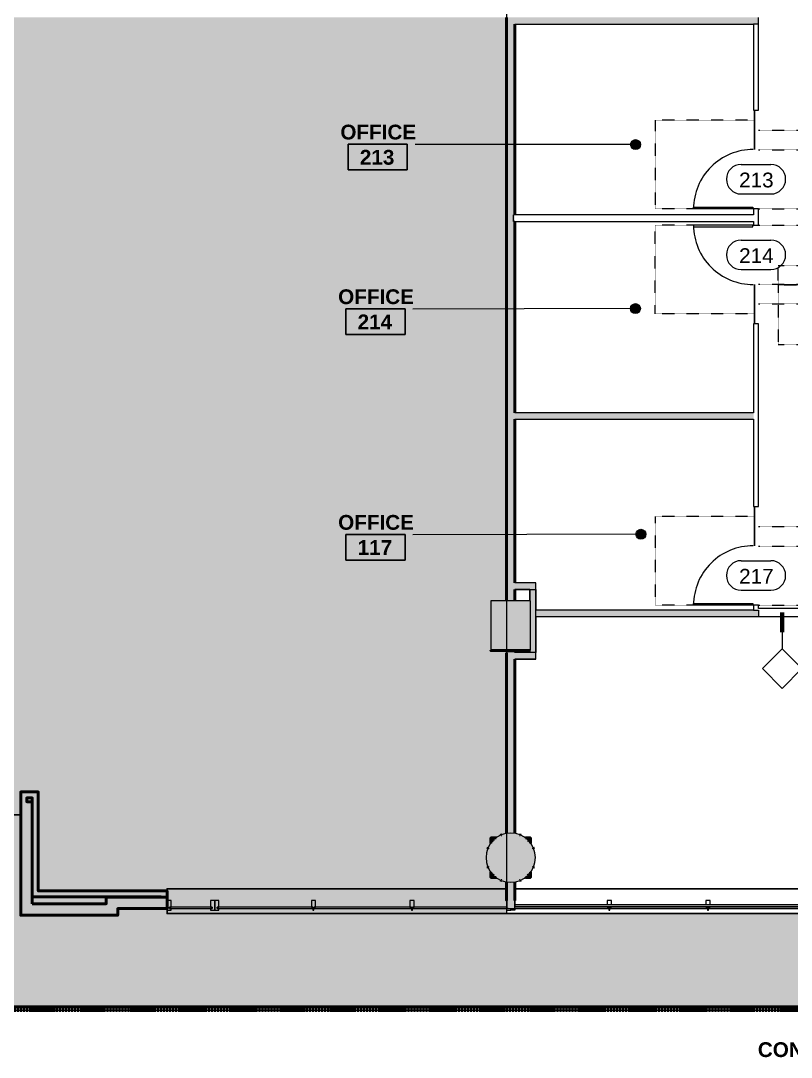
# Model space of a CAD drawing. Header units: inches. Extents: x 842 to 2283, y -57 to 1824.
# Drawn here: x 1350 to 1819, y -38 to 592 of the extents above; entities that cross this region are included whole.
import ezdxf

# ---------------------------------------------------------------- set-up
doc = ezdxf.new("R2010")
doc.units = ezdxf.units.IN
doc.header["$MEASUREMENT"] = 0
for name, pattern in [('Dash 1_32_', [0.0625, 0.03125, -0.03125]), ('IMPORT-Orbis_BB$0$TI_Grid_E957150$0$PROPERTY _2_', [1.546875, 1.3125, -0.046875, 0.046875, -0.046875, 0.046875, -0.046875]), ('MN - Dash 1_32_', [0.0625, 0.03125, -0.03125])]:
    doc.linetypes.add(name, pattern=pattern)
for name, color, linetype, lineweight in [('A-AREA-IDEN', 2, 'Continuous', 9), ('A-DETL-GENF', 92, 'Continuous', 9), ('A-DETL-THIN', 151, 'Continuous', 9), ('A-DOOR', 31, 'Continuous', 13), ('A-DOOR-IDEN', 31, 'Continuous', 9), ('A-GENM', 13, 'Dash 1_32_', 9), ('A-GLAZ', 151, 'Continuous', 13), ('A-GLAZ-CURT', 52, 'Continuous', 9), ('A-WALL', 113, 'Continuous', 9), ('A-WALL-IDEN', 211, 'Continuous', 9), ('A-WALL-PATT', 111, 'Continuous', 13), ('I-WALL', 2, 'Continuous', 13), ('Orbis - Background_dwg', 8, 'Continuous', 9), ('Orbis_AR$0$A-Wall-Exst', 7, 'Continuous', 9), ('Orbis_AR$0$TI_Grid_E957150$0$S-P1-COLS-CONC', 50, 'Continuous', 50), ('Orbis_AR$0$TI_Grid_E957150$0$S-P4-COLS-CONC', 50, 'Continuous', 50), ('Orbis_BB$0$A-Glaz-Assm', 10, 'Continuous', 20), ('Orbis_BB$0$A-Glaz-Assm-Glaz', 10, 'Continuous', 20), ('Orbis_BB$0$A-Wall-Exst', 7, 'Continuous', 9), ('Orbis_BB$0$TI_ARCH-02_E957150$0$A-Wall-Blow', 130, 'Continuous', 30), ('Orbis_BB$0$TI_Grid_E957150$0$C-Prop', 170, 'IMPORT-Orbis_BB$0$TI_Grid_E957150$0$PROPERTY _2_', 70), ('Orbis_BB$0$TI_Grid_E957150$0$S-02-COLS-CONC', 50, 'Continuous', 50), ('Orbis_BB$0$TI_Grid_E957150$0$S-02-COLS-CONC-PATT', 10, 'Continuous', 20), ('Orbis_BB$0$TI_Grid_E957150$0$S-03-COLS-CONC-PATT', 10, 'Continuous', 20), ('Orbis_BB$0$TI_Grid_E957150$0$S-04-COLS-CONC', 50, 'Continuous', 50), ('Orbis_BB$0$TI_Grid_E957150$0$S-04-COLS-CONC-PATT', 10, 'Continuous', 20), ('Orbis_BB$0$TI_Grid_E957150$0$S-05-COLS-CONC', 50, 'Continuous', 50), ('Orbis_BB$0$TI_Grid_E957150$0$S-06-COLS-CONC', 50, 'Continuous', 50), ('Orbis_BB$0$TI_Grid_E957150$0$S-07-COLS-CONC', 50, 'Continuous', 50), ('Orbis_BB$0$TI_Grid_E957150$0$S-08-COLS-CONC', 50, 'Continuous', 50), ('Orbis_BB$0$TI_Grid_E957150$0$S-09-COLS-CONC', 50, 'Continuous', 50), ('Orbis_BB$0$TI_Grid_E957150$0$S-P1-COLS-CONC', 50, 'Continuous', 50), ('Orbis_BB$0$TI_Grid_E957150$0$S-P1-COLS-CONC-PATT', 10, 'Continuous', 20), ('Orbis_BB$0$TI_Grid_E957150$0$S-P2-WALL-CONC', 50, 'Continuous', 50), ('Orbis_BB$0$TI_Grid_E957150$0$S-P4-COLS-CONC', 50, 'Continuous', 50), ('S-COLS', 52, 'Continuous', 13)]:
    doc.layers.add(name, color=color, linetype=linetype, lineweight=lineweight)
doc.styles.add('Swis721 Lt BT', font='swissl.ttf', dxfattribs={"height": 9})
doc.styles.add('Swis721 Lt BT_B', font='', dxfattribs={"height": 9})
doc.styles.get('Swis721 Lt BT_B').set_extended_font_data('Swis721 Lt BT', bold=True)

# ---------------------------------------------------------------- blocks, each defined once
blk = doc.blocks.new('Concrete-Rectangular-Column - 24 x 30-6914152-Level XX  CONSTRUCTION')
at = {"layer": 'S-COLS', "lineweight": 9}
blk.add_hatch(color=7, dxfattribs=at).paths.add_polyline_path([(12, -15), (12, 15), (-12, 15), (-12, -15)], flags=0)
at = {"layer": 'S-COLS', "color": 8, "lineweight": 20}
for p, q in [((12, 15), (-12, 15)), ((-12, 15), (-12, -15)), ((12, -15), (12, 15)), ((-12, -15), (12, -15))]:
    blk.add_line(p, q, dxfattribs=at)
blk = doc.blocks.new('Concrete-Round-Column - 30_-6914671-Level XX  CONSTRUCTION')
at = {"layer": 'S-COLS', "lineweight": 9}
blk.add_hatch(color=7, dxfattribs=at).paths.add_polyline_path([(0, -15), (2.62, -14.77), (5.13, -14.1), (7.5, -12.99), (9.64, -11.49), (11.49, -9.64), (12.99, -7.5), (14.1, -5.13), (14.77, -2.6), (15, 0), (14.77, 2.6), (14.1, 5.13), (12.99, 7.5), (11.49, 9.64), (9.64, 11.49), (7.49, 13), (5.13, 14.1), (2.6, 14.77), (-0.01, 15), (-2.6, 14.77), (-5.13, 14.1), (-7.5, 12.99), (-9.64, 11.49), (-11.49, 9.64), (-12.99, 7.5), (-14.1, 5.13), (-14.77, 2.6), (-15, 0), (-14.77, -2.6), (-14.1, -5.13), (-12.99, -7.5), (-11.49, -9.64), (-9.64, -11.49), (-7.5, -12.99), (-5.13, -14.1), (-2.38, -14.79)], flags=0)
at = {"layer": 'S-COLS', "color": 8, "lineweight": 20}
for start, end in [(360, 180), (180, 360)]:
    blk.add_arc((0, 0), 15, start, end, dxfattribs=at)
blk = doc.blocks.new('Door - Glass Single - Full Rail - Short Handle-7263213-Level XX  CONSTRUCTION')
at = {"layer": 'A-DOOR', "lineweight": 20}
for p, q in [((17, -2), (18, -2)), ((17, -38), (17, -2)), ((18, -2), (18, -38)), ((18, -38), (17, -38))]:
    blk.add_line(p, q, dxfattribs=at)
at = {"layer": 'A-DOOR', "lineweight": 9}
blk.add_arc((18, -2), 36, 179.5, 270, dxfattribs=at)
at = {"layer": 'A-GENM'}
for p, q in [((-17.81, 49.31), (-29.81, 49.31)), ((-29.81, 1.5), (-29.81, 49.31)), ((-17.81, 49.31), (18, 49.31)), ((-17.81, 1.5), (-17.81, 49.31)), ((18, 1.5), (18, 49.31)), ((17.97, 1.5), (18, 1.5)), ((-35.81, -1.5), (-35.81, -61.31)), ((17.97, -1.5), (18, -1.5)), ((18, -1.5), (18, -61.31)), ((-35.81, -61.31), (18, -61.31))]:
    blk.add_line(p, q, dxfattribs=at)
blk = doc.blocks.new('Door - Glass Single - Full Rail - Short Handle-7028100-Level XX  CONSTRUCTION')
at = {"layer": 'A-DOOR', "lineweight": 20}
for p, q in [((17, 38), (17, 2)), ((18, 38), (17, 38)), ((18, 2), (18, 38)), ((17, 2), (18, 2))]:
    blk.add_line(p, q, dxfattribs=at)
at = {"layer": 'A-DOOR', "lineweight": 9}
blk.add_arc((18, 2), 36, 90, 180.5, dxfattribs=at)
at = {"layer": 'A-GENM'}
for p, q in [((-35.81, 61.31), (18, 61.31)), ((-35.81, 1.5), (-35.81, 61.31)), ((18, 1.5), (18, 61.31)), ((17.97, 1.5), (18, 1.5)), ((-29.81, -1.5), (-29.81, -49.31)), ((-17.81, -1.5), (-17.81, -49.31)), ((17.97, -1.5), (18, -1.5)), ((18, -1.5), (18, -49.31)), ((-17.81, -49.31), (-29.81, -49.31)), ((-17.81, -49.31), (18, -49.31))]:
    blk.add_line(p, q, dxfattribs=at)
blk = doc.blocks.new('Frameless opening with glazing - 24_ x 84_-7275717-Level XX  CONSTRUCTION')
at = {"layer": 'A-GLAZ', "lineweight": 30}
blk.add_line((-13.5, -0.875), (10.5, -0.875), dxfattribs=at)
blk = doc.blocks.new('Door - Single - Solid Door-7305035-Level XX  CONSTRUCTION')
at = {"layer": 'A-DOOR', "linetype": 'MN - Dash 1_32_', "lineweight": 9}
for p, q in [((21.99, 49.91), (-14.01, 49.91)), ((-14.01, 49.91), (-14.01, 1.91)), ((21.99, 49.91), (33.99, 49.91)), ((21.99, 1.91), (21.99, 49.91)), ((33.99, 49.91), (33.99, 1.91)), ((-14.01, 1.91), (21.99, 1.91)), ((-14.01, -62.09), (-14.01, -2.84)), ((-14.01, -2.84), (39.99, -2.84)), ((39.99, -2.84), (39.99, -62.09)), ((39.99, -62.09), (-14.01, -62.09))]:
    blk.add_line(p, q, dxfattribs=at)
at = {"layer": 'A-DOOR', "lineweight": 9}
for p, q in [((-15.63, 2.66), (-14.13, 2.66)), ((-15.63, 1.91), (-15.63, 2.66)), ((-14.13, 2.66), (-14.13, 0.16)), ((-14.13, 0.16), (-13.63, 0.16)), ((-13.63, 0.16), (-13.63, -1.34)), ((21.62, 0.16), (22.12, 0.16)), ((21.62, -1.34), (21.62, 0.16)), ((22.12, 2.66), (23.62, 2.66)), ((22.12, 0.16), (22.12, 2.66)), ((23.62, 2.66), (23.62, 1.91)), ((-15.63, -2.84), (-15.63, -2.09)), ((-14.13, -2.84), (-15.63, -2.84)), ((-14.13, -1.34), (-14.13, -2.84)), ((-13.63, -1.34), (-14.13, -1.34)), ((22.12, -1.34), (21.62, -1.34)), ((22.12, -2.84), (22.12, -1.34)), ((23.62, -2.84), (22.12, -2.84)), ((23.62, -2.09), (23.62, -2.84))]:
    blk.add_line(p, q, dxfattribs=at)
at = {"layer": 'A-DOOR'}
for p, q in [((-12.63, -2.84), (-14.01, -2.84)), ((-14.01, -2.84), (-14.01, -38.84)), ((-12.63, -38.84), (-12.63, -2.84)), ((-14.01, -38.84), (-12.63, -38.84))]:
    blk.add_line(p, q, dxfattribs=at)
at = {"layer": 'A-DOOR', "lineweight": 9}
blk.add_arc((-14.01, -2.84), 36, 270, 0.5, dxfattribs=at)
blk = doc.blocks.new('System Panel - Glazed-7329276-Level XX  CONSTRUCTION')
at = {"layer": 'A-GLAZ-CURT'}
blk.add_hatch(color=7, dxfattribs=at).paths.add_polyline_path([(-129.7, -0.75), (-245.76, -0.75), (-245.76, -1.75), (245.76, -1.75), (245.76, -0.75), (-87.41, -0.75)], flags=0)
at = {"layer": 'A-GLAZ-CURT', "color": 8, "lineweight": 20}
for p, q in [((245.76, -0.75), (-245.76, -0.75)), ((-245.76, -0.75), (-245.76, -1.75)), ((-245.76, -1.75), (245.76, -1.75)), ((245.76, -1.75), (245.76, -0.75))]:
    blk.add_line(p, q, dxfattribs=at)
blk = doc.blocks.new('Orbis - Background_dwg_Orbis_BB-7347761-Level XX  CONSTRUCTION')
at = {"layer": 'Orbis_BB$0$A-Wall-Exst'}
h = blk.add_hatch(color=256, dxfattribs=at)
h.paths.add_polyline_path([(12147.66, 864.91), (12110.66, 864.91), (12110.66, 860.91), (12065.66, 860.91), (12065.66, 865.04), (12144.04, 865.04)], flags=0)
h.paths.add_polyline_path([(12110.66, 853.91), (12117.66, 853.91), (12117.66, 857.91), (12147.66, 857.91), (12147.66, 868.66), (12069.29, 868.66), (12069.29, 928.91), (12058.66, 928.91), (12058.66, 853.91), (12065.66, 853.91)], flags=0)
at = {"layer": 'Orbis_BB$0$TI_Grid_E957150$0$S-02-COLS-CONC-PATT', "lineweight": 9}
h = blk.add_hatch(color=7, dxfattribs=at)
h.paths.add_polyline_path([(12351.13, 875.01), (12350.87, 875.13), (12350.92, 875.05)], flags=0)
h.paths.add_polyline_path([(12350.92, 875.05), (12350.82, 875.16), (12350.65, 875.24)], flags=0)
at = {"layer": 'Orbis_BB$0$TI_Grid_E957150$0$S-03-COLS-CONC-PATT', "lineweight": 9}
blk.add_hatch(color=7, dxfattribs=at).paths.add_polyline_path([(12350.92, 902.77), (12350.92, 902.73), (12351.07, 902.8)], flags=0)
at = {"layer": 'Orbis_BB$0$TI_Grid_E957150$0$S-04-COLS-CONC-PATT', "lineweight": 9}
h = blk.add_hatch(color=7, dxfattribs=at)
h.paths.add_polyline_path([(12362.2, 875.01), (12362.4, 875.05), (12362.52, 875.17), (12362.28, 875.05)], flags=0)
h.paths.add_polyline_path([(12370.35, 882.92), (12370.52, 883.17), (12370.52, 883.28), (12370.47, 883.17)], flags=0)
h.paths.add_polyline_path([(12342.97, 882.92), (12342.8, 883.28), (12342.8, 883.17)], flags=0)
h.paths.add_polyline_path([(12370.51, 894.59), (12370.52, 894.65), (12370.48, 894.65)], flags=0)
h.paths.add_polyline_path([(12362.6, 902.64), (12362.4, 902.77), (12362.4, 902.73)], flags=0)
at = {"layer": 'Orbis_BB$0$TI_Grid_E957150$0$S-P1-COLS-CONC-PATT', "lineweight": 9}
blk.add_hatch(color=7, dxfattribs=at).paths.add_polyline_path([(12354.27, 1014.91), (12368.16, 1014.91), (12368.16, 1015.12), (12344.66, 1015.12), (12344.66, 1014.91), (12354, 1014.91)], flags=0)
h = blk.add_hatch(color=7, dxfattribs=at)
h.paths.add_polyline_path([(12344.66, 876.91), (12347.76, 876.91), (12347.02, 877.43), (12345.17, 879.28), (12344.66, 880.01), (12344.66, 877.43)], flags=0)
h.paths.add_polyline_path([(12367.27, 876.91), (12368.66, 876.91), (12368.66, 880.01), (12368.15, 879.28), (12366.3, 877.43), (12365.56, 876.91), (12366.3, 876.91)], flags=0)
h.paths.add_polyline_path([(12368.66, 897.83), (12368.66, 900.91), (12365.59, 900.91), (12366.3, 900.41), (12368.15, 898.56)], flags=0)
h.paths.add_polyline_path([(12344.66, 897.83), (12345.17, 898.56), (12347.02, 900.41), (12347.74, 900.91), (12344.66, 900.91), (12344.66, 898.05)], flags=0)
at = {"layer": 'Orbis_BB$0$A-Glaz-Assm'}
for p, q in [((12359.16, 862.91), (12359.16, 860.16)), ((12359.16, 859.16), (12359.16, 858.91)), ((12417.91, 860.16), (12417.91, 862.91)), ((12477.91, 860.16), (12477.91, 862.91))]:
    blk.add_line(p, q, dxfattribs=at)
at = {"layer": 'Orbis_BB$0$A-Glaz-Assm', "flags": 128}
for points in [[(12147.66, 862.91), (12147.66, 856.91), (12150.16, 856.91), (12150.16, 857.91), (12149.16, 857.91), (12149.16, 858.91), (12150.16, 858.91), (12150.16, 862.91)], [(12176.66, 862.91), (12176.66, 856.91), (12179.16, 856.91), (12179.16, 857.91), (12178.16, 857.91), (12178.16, 858.91), (12179.16, 858.91), (12179.16, 862.91), (12176.66, 862.91), (12174.16, 862.91), (12174.16, 858.91), (12175.16, 858.91), (12175.16, 857.91), (12174.16, 857.91), (12174.16, 856.91), (12176.66, 856.91)], [(12237.91, 862.91), (12235.41, 862.91), (12235.41, 858.91), (12236.41, 858.91), (12236.41, 856.91), (12236.91, 856.91), (12236.91, 858.91), (12237.91, 858.91)], [(12297.91, 862.91), (12295.41, 862.91), (12295.41, 858.91), (12296.41, 858.91), (12296.41, 856.91), (12296.91, 856.91), (12296.91, 858.91), (12297.91, 858.91)]]:
    blk.add_lwpolyline(points, close=True, dxfattribs=at)
for points in [[(12354.27, 862.91), (12354.16, 862.91), (12354.16, 858.91), (12354.27, 858.91)], [(12355.16, 858.07), (12355.16, 857.91), (12354.16, 857.91), (12354.16, 856.91), (12356.66, 856.91), (12356.66, 858.07)], [(12358.16, 858.07), (12358.16, 857.91), (12359.16, 857.91), (12359.16, 856.91), (12356.66, 856.91), (12356.66, 858.07)], [(12417.91, 862.91), (12415.41, 862.91), (12415.41, 860.16)], [(12415.41, 859.16), (12415.41, 858.91), (12416.41, 858.91), (12416.41, 856.91), (12416.91, 856.91), (12416.91, 858.91), (12417.91, 858.91), (12417.91, 859.16)], [(12477.91, 862.91), (12475.41, 862.91), (12475.41, 860.16)], [(12475.41, 859.16), (12475.41, 858.91), (12476.41, 858.91), (12476.41, 856.91), (12476.91, 856.91), (12476.91, 858.91), (12477.91, 858.91), (12477.91, 859.16)]]:
    blk.add_lwpolyline(points, dxfattribs=at)
at = {"layer": 'Orbis_BB$0$A-Glaz-Assm-Glaz'}
blk.add_line((12416.41, 858.91), (12359.15, 858.91), dxfattribs=at)
at = {"layer": 'Orbis_BB$0$A-Glaz-Assm-Glaz', "flags": 128}
for points in [[(12175.16, 858.91), (12149.16, 858.91), (12149.16, 857.91), (12175.16, 857.91)], [(12236.41, 858.91), (12178.16, 858.91), (12178.16, 857.91), (12236.41, 857.91)], [(12296.41, 858.91), (12236.91, 858.91), (12236.91, 857.91), (12296.41, 857.91)], [(12476.41, 858.91), (12416.91, 858.91), (12416.91, 857.91), (12476.41, 857.91)], [(12535.16, 858.91), (12476.91, 858.91), (12476.91, 857.91), (12535.16, 857.91)]]:
    blk.add_lwpolyline(points, close=True, dxfattribs=at)
for points in [[(12354.27, 858.91), (12296.91, 858.91), (12296.91, 857.91), (12355.16, 857.91), (12355.16, 858.07)], [(12358.16, 858.07), (12358.16, 857.91), (12416.41, 857.91), (12416.41, 858.91)]]:
    blk.add_lwpolyline(points, dxfattribs=at)
at = {"layer": 'Orbis_BB$0$A-Wall-Exst', "color": 50, "lineweight": 50}
for p, q in [((12354.16, 903.91), (12354.27, 903.91)), ((12359.16, 862.91), (12359.16, 873.91))]:
    blk.add_line(p, q, dxfattribs=at)
at = {"layer": 'Orbis_BB$0$A-Wall-Exst', "color": 50, "lineweight": 50, "flags": 128}
blk.add_lwpolyline([(12065.66, 860.91), (12065.66, 922.91), (12062.29, 922.91), (12062.29, 925.29), (12065.66, 925.29), (12065.66, 865.04), (12144.04, 865.04), (12144.04, 864.91), (12147.66, 864.91), (12147.66, 868.66), (12069.29, 868.66), (12069.29, 928.91), (12058.66, 928.91), (12058.66, 922.91), (12058.66, 853.91), (12117.66, 853.91), (12117.66, 857.91), (12147.66, 857.91), (12147.66, 864.91), (12110.66, 864.91), (12110.66, 860.91)], close=True, dxfattribs=at)
blk.add_lwpolyline([(12354.27, 873.91), (12354.16, 873.91), (12354.16, 862.91), (12354.27, 862.91)], dxfattribs=at)
at = {"layer": 'Orbis_BB$0$TI_ARCH-02_E957150$0$A-Wall-Blow'}
blk.add_line((12359.15, 870.04), (12594.24, 870.04), dxfattribs=at)
at = {"layer": 'Orbis_BB$0$TI_ARCH-02_E957150$0$A-Wall-Blow', "flags": 128}
for points in [[(11550.5, 914.91), (12058.66, 914.91), (12058.66, 853.91), (12117.66, 853.91), (12117.66, 857.91), (12147.66, 857.91), (12147.66, 854.91), (12856.66, 854.91), (12856.66, 1027.91), (12853.66, 1027.91), (12853.66, 1028.04)], [(12147.66, 868.66), (12147.66, 870.04), (12354.27, 870.04)]]:
    blk.add_lwpolyline(points, dxfattribs=at)
at = {"layer": 'Orbis_BB$0$TI_Grid_E957150$0$C-Prop', "flags": 128}
blk.add_lwpolyline([(12850.26, 2047.16), (12794.32, 2047.16), (12793.88, 2046.62), (12888.38, 1360.4), (12888.38, 796.17), (11550.5, 796.17)], dxfattribs=at)
at = {"layer": 'Orbis_BB$0$TI_Grid_E957150$0$S-02-COLS-CONC'}
for p, q in [((12345.88, 878.57), (12346.06, 878.31)), ((12346.06, 878.31), (12346.32, 878.13))]:
    blk.add_line(p, q, dxfattribs=at)
at = {"layer": 'Orbis_BB$0$TI_Grid_E957150$0$S-02-COLS-CONC', "flags": 128}
for points in [[(12351.07, 902.8), (12350.92, 902.77), (12350.73, 902.64)], [(12362.6, 902.64), (12362.4, 902.77), (12362.26, 902.8)], [(12346.27, 899.66), (12346.06, 899.52), (12345.91, 899.3)], [(12367.41, 899.3), (12367.27, 899.52), (12367.05, 899.66)], [(12342.95, 894.87), (12342.8, 894.65), (12342.77, 894.49)], [(12370.55, 894.49), (12370.52, 894.65), (12370.38, 894.87)], [(12342.77, 883.36), (12342.8, 883.17), (12342.97, 882.92)], [(12370.35, 882.92), (12370.52, 883.17), (12370.56, 883.36)], [(12367, 878.13), (12367.27, 878.31), (12367.45, 878.57)], [(12350.65, 875.24), (12350.92, 875.05), (12351.13, 875.01)], [(12362.2, 875.01), (12362.4, 875.05), (12362.68, 875.24)]]:
    blk.add_lwpolyline(points, dxfattribs=at)
at = {"layer": 'Orbis_BB$0$TI_Grid_E957150$0$S-04-COLS-CONC'}
for p, q in [((12370.38, 894.87), (12370.52, 894.65)), ((12370.52, 894.65), (12370.55, 894.49))]:
    blk.add_line(p, q, dxfattribs=at)
at = {"layer": 'Orbis_BB$0$TI_Grid_E957150$0$S-04-COLS-CONC', "flags": 128}
for points in [[(12350.73, 902.64), (12350.92, 902.77), (12351.07, 902.8)], [(12362.26, 902.8), (12362.4, 902.77), (12362.6, 902.64)], [(12345.91, 899.3), (12346.06, 899.52), (12346.27, 899.66)], [(12367.05, 899.66), (12367.27, 899.52), (12367.41, 899.3)], [(12342.77, 894.49), (12342.8, 894.65), (12342.95, 894.87)], [(12342.97, 882.92), (12342.8, 883.17), (12342.77, 883.36)], [(12370.56, 883.36), (12370.52, 883.17), (12370.35, 882.92)], [(12346.32, 878.13), (12346.06, 878.31), (12345.88, 878.57)], [(12367.45, 878.57), (12367.27, 878.31), (12367, 878.13)], [(12351.13, 875.01), (12350.92, 875.05), (12350.65, 875.24)], [(12362.68, 875.24), (12362.4, 875.05), (12362.2, 875.01)]]:
    blk.add_lwpolyline(points, dxfattribs=at)
at = {"layer": 'Orbis_BB$0$TI_Grid_E957150$0$S-05-COLS-CONC'}
for p, q in [((12370.38, 894.87), (12370.52, 894.65)), ((12370.52, 894.65), (12370.55, 894.49))]:
    blk.add_line(p, q, dxfattribs=at)
at = {"layer": 'Orbis_BB$0$TI_Grid_E957150$0$S-05-COLS-CONC', "flags": 128}
for points in [[(12350.73, 902.64), (12350.92, 902.77), (12351.07, 902.8)], [(12362.26, 902.8), (12362.4, 902.77), (12362.6, 902.64)], [(12345.91, 899.3), (12346.06, 899.52), (12346.27, 899.66)], [(12367.05, 899.66), (12367.27, 899.52), (12367.41, 899.3)], [(12342.77, 894.49), (12342.8, 894.65), (12342.95, 894.87)], [(12342.97, 882.92), (12342.8, 883.17), (12342.77, 883.36)], [(12370.56, 883.36), (12370.52, 883.17), (12370.35, 882.92)], [(12346.32, 878.13), (12346.06, 878.31), (12345.88, 878.57)], [(12367.45, 878.57), (12367.27, 878.31), (12367, 878.13)], [(12351.13, 875.01), (12350.92, 875.05), (12350.65, 875.24)], [(12362.68, 875.24), (12362.4, 875.05), (12362.2, 875.01)]]:
    blk.add_lwpolyline(points, dxfattribs=at)
at = {"layer": 'Orbis_BB$0$TI_Grid_E957150$0$S-06-COLS-CONC'}
for p, q in [((12370.38, 894.87), (12370.52, 894.65)), ((12370.52, 894.65), (12370.55, 894.49))]:
    blk.add_line(p, q, dxfattribs=at)
at = {"layer": 'Orbis_BB$0$TI_Grid_E957150$0$S-06-COLS-CONC', "flags": 128}
for points in [[(12350.73, 902.64), (12350.92, 902.77), (12351.07, 902.8)], [(12362.26, 902.8), (12362.4, 902.77), (12362.6, 902.64)], [(12345.91, 899.3), (12346.06, 899.52), (12346.27, 899.66)], [(12367.05, 899.66), (12367.27, 899.52), (12367.41, 899.3)], [(12342.77, 894.49), (12342.8, 894.65), (12342.95, 894.87)], [(12342.97, 882.92), (12342.8, 883.17), (12342.77, 883.36)], [(12370.56, 883.36), (12370.52, 883.17), (12370.35, 882.92)], [(12346.32, 878.13), (12346.06, 878.31), (12345.88, 878.57)], [(12367.45, 878.57), (12367.27, 878.31), (12367, 878.13)], [(12351.13, 875.01), (12350.92, 875.05), (12350.65, 875.24)], [(12362.68, 875.24), (12362.4, 875.05), (12362.2, 875.01)]]:
    blk.add_lwpolyline(points, dxfattribs=at)
at = {"layer": 'Orbis_BB$0$TI_Grid_E957150$0$S-07-COLS-CONC'}
for p, q in [((12370.38, 894.87), (12370.52, 894.65)), ((12370.52, 894.65), (12370.55, 894.49))]:
    blk.add_line(p, q, dxfattribs=at)
at = {"layer": 'Orbis_BB$0$TI_Grid_E957150$0$S-07-COLS-CONC', "flags": 128}
for points in [[(12350.73, 902.64), (12350.92, 902.77), (12351.07, 902.8)], [(12362.26, 902.8), (12362.4, 902.77), (12362.6, 902.64)], [(12345.91, 899.3), (12346.06, 899.52), (12346.27, 899.66)], [(12367.05, 899.66), (12367.27, 899.52), (12367.41, 899.3)], [(12342.77, 894.49), (12342.8, 894.65), (12342.95, 894.87)], [(12342.97, 882.92), (12342.8, 883.17), (12342.77, 883.36)], [(12370.56, 883.36), (12370.52, 883.17), (12370.35, 882.92)], [(12346.32, 878.13), (12346.06, 878.31), (12345.88, 878.57)], [(12367.45, 878.57), (12367.27, 878.31), (12367, 878.13)], [(12351.13, 875.01), (12350.92, 875.05), (12350.65, 875.24)], [(12362.68, 875.24), (12362.4, 875.05), (12362.2, 875.01)]]:
    blk.add_lwpolyline(points, dxfattribs=at)
at = {"layer": 'Orbis_BB$0$TI_Grid_E957150$0$S-08-COLS-CONC'}
for p, q in [((12370.38, 894.87), (12370.52, 894.65)), ((12370.52, 894.65), (12370.55, 894.49))]:
    blk.add_line(p, q, dxfattribs=at)
at = {"layer": 'Orbis_BB$0$TI_Grid_E957150$0$S-08-COLS-CONC', "flags": 128}
for points in [[(12350.73, 902.64), (12350.92, 902.77), (12351.07, 902.8)], [(12362.26, 902.8), (12362.4, 902.77), (12362.6, 902.64)], [(12345.91, 899.3), (12346.06, 899.52), (12346.27, 899.66)], [(12367.05, 899.66), (12367.27, 899.52), (12367.41, 899.3)], [(12342.77, 894.49), (12342.8, 894.65), (12342.95, 894.87)], [(12342.97, 882.92), (12342.8, 883.17), (12342.77, 883.36)], [(12370.56, 883.36), (12370.52, 883.17), (12370.35, 882.92)], [(12346.32, 878.13), (12346.06, 878.31), (12345.88, 878.57)], [(12367.45, 878.57), (12367.27, 878.31), (12367, 878.13)], [(12351.13, 875.01), (12350.92, 875.05), (12350.65, 875.24)], [(12362.68, 875.24), (12362.4, 875.05), (12362.2, 875.01)]]:
    blk.add_lwpolyline(points, dxfattribs=at)
at = {"layer": 'Orbis_BB$0$TI_Grid_E957150$0$S-09-COLS-CONC'}
for p, q in [((12370.38, 894.87), (12370.52, 894.65)), ((12370.52, 894.65), (12370.55, 894.49))]:
    blk.add_line(p, q, dxfattribs=at)
at = {"layer": 'Orbis_BB$0$TI_Grid_E957150$0$S-09-COLS-CONC', "flags": 128}
for points in [[(12350.73, 902.64), (12350.92, 902.77), (12351.07, 902.8)], [(12362.26, 902.8), (12362.4, 902.77), (12362.6, 902.64)], [(12345.91, 899.3), (12346.06, 899.52), (12346.27, 899.66)], [(12367.05, 899.66), (12367.27, 899.52), (12367.41, 899.3)], [(12342.77, 894.49), (12342.8, 894.65), (12342.95, 894.87)], [(12342.97, 882.92), (12342.8, 883.17), (12342.77, 883.36)], [(12370.56, 883.36), (12370.52, 883.17), (12370.35, 882.92)], [(12346.32, 878.13), (12346.06, 878.31), (12345.88, 878.57)], [(12367.45, 878.57), (12367.27, 878.31), (12367, 878.13)], [(12351.13, 875.01), (12350.92, 875.05), (12350.65, 875.24)], [(12362.68, 875.24), (12362.4, 875.05), (12362.2, 875.01)]]:
    blk.add_lwpolyline(points, dxfattribs=at)
at = {"layer": 'Orbis_BB$0$TI_Grid_E957150$0$S-P1-COLS-CONC'}
for p, q in [((12368.66, 900.91), (12365.59, 900.91)), ((12368.66, 897.83), (12368.66, 900.91))]:
    blk.add_line(p, q, dxfattribs=at)
at = {"layer": 'Orbis_BB$0$TI_Grid_E957150$0$S-P1-COLS-CONC', "flags": 128}
for points in [[(12368.16, 1014.91), (12344.66, 1014.91), (12344.66, 1015.12)], [(12347.74, 900.91), (12344.66, 900.91), (12344.66, 897.83)], [(12344.66, 880.01), (12344.66, 876.91), (12347.76, 876.91)], [(12365.56, 876.91), (12368.66, 876.91), (12368.66, 880.01)]]:
    blk.add_lwpolyline(points, dxfattribs=at)
at = {"layer": 'Orbis_BB$0$TI_Grid_E957150$0$S-P2-WALL-CONC', "flags": 128}
blk.add_lwpolyline([(12886.66, 1087.97), (12886.66, 798.17), (11550.5, 798.17)], dxfattribs=at)
at = {"layer": 'Orbis_BB$0$TI_Grid_E957150$0$S-P4-COLS-CONC'}
for p, q in [((12368.66, 876.91), (12365.56, 876.91)), ((12368.66, 880.01), (12368.66, 876.91))]:
    blk.add_line(p, q, dxfattribs=at)
at = {"layer": 'Orbis_BB$0$TI_Grid_E957150$0$S-P4-COLS-CONC', "flags": 128}
for points in [[(12344.66, 1015.12), (12344.66, 1014.91), (12368.16, 1014.91)], [(12344.66, 897.83), (12344.66, 900.91), (12347.74, 900.91)], [(12365.59, 900.91), (12368.66, 900.91), (12368.66, 897.83)], [(12347.76, 876.91), (12344.66, 876.91), (12344.66, 880.01)]]:
    blk.add_lwpolyline(points, dxfattribs=at)
blk = doc.blocks.new('Orbis - Background_dwg-7329766-Level XX  CONSTRUCTION')
at = {"layer": 'Orbis_AR$0$A-Wall-Exst'}
h = blk.add_hatch(color=256, dxfattribs=at)
h.paths.add_polyline_path([(1645.87, 56.98), (1645.98, 56.98), (1645.98, 67.98), (1645.87, 67.98), (1645.87, 62.31)], flags=0)
h.paths.add_polyline_path([(1650.86, 97.98), (1650.87, 97.98), (1650.86, 97.98)], flags=0)
h.paths.add_polyline_path([(1645.92, 97.98), (1645.98, 97.98), (1645.98, 207.29), (1645.87, 207.29), (1645.87, 97.98)], flags=0)
h.paths.add_polyline_path([(1650.87, 239.19), (1650.87, 246.16), (1650.8, 246.16), (1650.8, 239.19)], flags=0)
h.paths.add_polyline_path([(1645.92, 239.19), (1645.92, 593.98), (1645.87, 593.97), (1645.87, 239.19)], flags=0)
h.paths.add_polyline_path([(1650.86, 250.16), (1650.87, 250.16), (1650.87, 349.6), (1650.8, 349.6), (1650.8, 250.16)], flags=0)
h.paths.add_polyline_path([(1650.87, 353.6), (1650.87, 469.89), (1650.8, 469.89), (1650.8, 353.6)], flags=0)
h.paths.add_polyline_path([(1650.87, 473.89), (1650.87, 589.98), (1650.8, 589.98), (1650.8, 473.89)], flags=0)
at = {"layer": 'Orbis_AR$0$A-Wall-Exst', "color": 50, "lineweight": 50}
for p, q in [((1650.87, 473.89), (1650.87, 589.98)), ((1650.87, 353.6), (1650.87, 469.89)), ((1650.87, 250.16), (1650.87, 349.6)), ((1650.87, 239.19), (1650.87, 246.16)), ((1650.87, 97.98), (1650.87, 203.79)), ((1650.87, 56.98), (1650.87, 67.98))]:
    blk.add_line(p, q, dxfattribs=at)
at = {"layer": 'Orbis_AR$0$A-Wall-Exst', "color": 50, "lineweight": 50, "flags": 128}
for points in [[(1645.87, 593.98), (1645.87, 593.48), (1645.87, 350.1), (1645.87, 248.16), (1645.87, 239.19)], [(1645.98, 207.29), (1645.87, 207.29), (1645.87, 97.98), (1645.98, 97.98)], [(1645.98, 67.98), (1645.87, 67.98), (1645.87, 56.98), (1645.98, 56.98)]]:
    blk.add_lwpolyline(points, dxfattribs=at)
at = {"layer": 'Orbis_AR$0$TI_Grid_E957150$0$S-P1-COLS-CONC', "flags": 128}
blk.add_lwpolyline([(1659.87, 208.97), (1636.37, 208.97), (1636.37, 209.19)], dxfattribs=at)
at = {"layer": 'Orbis_AR$0$TI_Grid_E957150$0$S-P4-COLS-CONC', "flags": 128}
blk.add_lwpolyline([(1636.37, 209.19), (1636.37, 208.97), (1659.87, 208.97)], dxfattribs=at)
blk.add_blockref('Orbis - Background_dwg_Orbis_BB-7347761-Level XX  CONSTRUCTION', (-10708.29, -805.94))
blk = doc.blocks.new('Room Tag - Room Name and Number-3379422-Level XX  CONSTRUCTION')
at = {"layer": 'A-AREA-IDEN'}
for p, q in [((-0.1881, -0.1636), (-0.1881, -0.0018)), ((-0.1881, -0.0018), (0.1869, -0.0018)), ((0.1869, -0.0018), (-0.1881, -0.0018)), ((-0.1881, -0.0018), (-0.1881, -0.1636)), ((0.1869, -0.0018), (0.1869, -0.1636)), ((0.1869, -0.1636), (0.1869, -0.0018)), ((0.1869, -0.1636), (-0.1881, -0.1636)), ((-0.1881, -0.1636), (0.1869, -0.1636))]:
    blk.add_line(p, q, dxfattribs=at)
blk = doc.blocks.new('Door Tag - Door Tag-41184-Level XX  CONSTRUCTION')
at = {"layer": 'A-DOOR-IDEN'}
for p, q in [((-0.09375, 0.09375), (0.09375, 0.09375)), ((-0.09375, -0.09375), (0.09375, -0.09375))]:
    blk.add_line(p, q, dxfattribs=at)
for centre, start, end in [((-0.09375, 0), 90, 270), ((0.09375, 0), 270, 90)]:
    blk.add_arc(centre, 0.09375, start, end, dxfattribs=at)
blk = doc.blocks.new('Wall Tag - 1_4_-62626-Level XX  CONSTRUCTION')
at = {"layer": 'A-WALL-IDEN'}
for p, q in [((-0.125, 0), (0, 0.125)), ((0, 0.125), (0.125, 0)), ((-0.125, 0), (0, -0.125)), ((0, -0.125), (0.125, 0))]:
    blk.add_line(p, q, dxfattribs=at)

msp = doc.modelspace()

# ---------------------------------------------------------------- hatches: boundary and pattern name
at = {"layer": 'A-AREA-IDEN'}
h = msp.add_hatch(color=256, dxfattribs=at)
edge = h.paths.add_edge_path(flags=0)
edge.add_arc((1724.31, 516.67), 3, 0, 360)
h = msp.add_hatch(color=256, dxfattribs=at)
edge = h.paths.add_edge_path(flags=0)
edge.add_arc((1724.22, 416.91), 3, 0, 360)
h = msp.add_hatch(color=256, dxfattribs=at)
edge = h.paths.add_edge_path(flags=0)
edge.add_arc((1727.56, 279.69), 3, 0, 360)
at = {"layer": 'A-DETL-GENF'}
h = msp.add_hatch(color=9, dxfattribs=at)
h.paths.add_polyline_path([(1688, -9.77), (2180.09, -9.77), (2180.09, 282.04), (2178.37, 282.04), (2178.37, 269.98), (2160.37, 269.98), (2160.37, 281.98), (2145.5, 281.98), (2145.5, 222.1), (2148.37, 222.1), (2148.37, 48.98), (1645.98, 48.98), (1645.98, 56.98), (1645.87, 56.98), (1645.87, 67.98), (1645.98, 67.98), (1645.98, 68.19), (1645.71, 68.23), (1643.24, 68.89), (1642.84, 69.08), (1642.63, 69.12), (1642.36, 69.3), (1640.87, 69.99), (1639.47, 70.98), (1636.37, 70.98), (1636.37, 74.07), (1635.38, 75.48), (1634.68, 76.98), (1634.51, 77.24), (1634.47, 77.43), (1634.27, 77.85), (1633.6, 80.38), (1633.38, 83.07), (1633.6, 85.59), (1634.27, 88.11), (1635.38, 90.48), (1636.37, 91.9), (1636.37, 94.98), (1639.44, 94.98), (1640.87, 95.97), (1643.24, 97.08), (1645.98, 97.86), (1645.98, 97.98), (1645.87, 97.98), (1645.87, 207.29), (1645.98, 207.29), (1645.98, 208.97), (1636.37, 208.97), (1636.37, 239.19), (1645.87, 239.19), (1645.87, 593.98), (1179.62, 593.98), (1179.62, 528.98), (842.21, 528.98), (842.21, -9.77), (1603.42, -9.77)], flags=0)
h.paths.add_polyline_path([(1439.37, 58.98), (1435.75, 59.1), (1357.37, 59.1), (1357.37, 54.98), (1402.37, 54.98), (1402.37, 58.98), (1435.75, 58.98)], flags=0)
h.paths.add_polyline_path([(1350.37, 47.98), (1350.37, 122.98), (1361, 122.98), (1361, 62.73), (1439.37, 62.73), (1439.37, 51.98), (1409.37, 51.98), (1409.37, 47.98), (1357.37, 47.98)], flags=0)
h.paths.add_polyline_path([(928.37, 67.98), (928.24, 68), (925.84, 68.21), (923.32, 68.89), (922.97, 69.05), (922.63, 69.12), (922.17, 69.42), (920.95, 69.99), (919.55, 70.98), (916.37, 70.98), (916.37, 74.18), (915.46, 75.48), (914.94, 76.59), (914.49, 77.34), (914.35, 77.85), (913.68, 80.38), (913.45, 82.58), (913.39, 83.07), (913.51, 83.68), (913.68, 85.59), (914.51, 88.72), (914.92, 89.32), (915.46, 90.48), (916.37, 91.79), (916.37, 94.98), (919.52, 94.98), (920.95, 95.97), (922.25, 96.58), (922.63, 96.83), (922.91, 96.89), (923.32, 97.08), (925.84, 97.76), (928.54, 97.98), (931.05, 97.76), (933.58, 97.08), (935.95, 95.97), (937.37, 94.98), (940.37, 94.98), (940.37, 92.01), (941.44, 90.48), (942.54, 88.11), (943.22, 85.59), (943.45, 82.98), (943.22, 80.38), (942.54, 77.85), (941.44, 75.48), (940.37, 73.96), (940.37, 70.98), (937.35, 70.98), (935.95, 69.99), (933.58, 68.89), (931.05, 68.21), (928.41, 67.98)], flags=0)
h.paths.add_polyline_path([(1288.37, 67.98), (1288.3, 67.99), (1285.77, 68.21), (1283.24, 68.89), (1282.84, 69.08), (1282.63, 69.12), (1282.36, 69.3), (1280.87, 69.99), (1279.47, 70.98), (1276.37, 70.98), (1276.37, 74.07), (1275.38, 75.48), (1274.68, 76.98), (1274.51, 77.24), (1274.47, 77.43), (1274.27, 77.85), (1273.6, 80.38), (1273.38, 83.07), (1273.6, 85.59), (1274.27, 88.11), (1275.38, 90.48), (1276.37, 91.9), (1276.37, 94.98), (1279.44, 94.98), (1280.87, 95.97), (1283.24, 97.08), (1285.77, 97.76), (1288.46, 97.98), (1290.97, 97.76), (1293.5, 97.08), (1295.87, 95.97), (1297.3, 94.98), (1300.37, 94.98), (1300.37, 91.9), (1301.36, 90.48), (1302.47, 88.11), (1303.14, 85.59), (1303.37, 82.97), (1303.14, 80.38), (1302.47, 77.85), (1302.27, 77.43), (1302.23, 77.24), (1302.06, 76.98), (1301.36, 75.48), (1300.37, 74.07), (1300.37, 70.98), (1297.27, 70.98), (1295.87, 69.99), (1294.38, 69.3), (1294.11, 69.12), (1293.9, 69.08), (1293.5, 68.89), (1290.97, 68.21), (1288.41, 67.98)], flags=0)
h.paths.add_polyline_path([(940.37, 208.97), (916.37, 208.97), (916.37, 209.19), (916.15, 209.19), (916.15, 239.19), (940.15, 239.19), (940.15, 238.97), (940.37, 238.97), (940.37, 214.97)], flags=0)
h.paths.add_polyline_path([(1288.06, 208.97), (1276.37, 208.97), (1276.37, 239.19), (1300.37, 239.19), (1300.37, 208.97)], flags=0)
h.paths.add_polyline_path([(842.21, 593.97), (935.62, 593.98), (935.62, 598.98), (937.62, 598.98), (937.62, 740.22), (867.12, 740.22), (867.12, 647.48), (844.25, 647.48), (844.25, 623.98), (893.25, 623.98), (893.25, 598.98), (895.62, 598.98), (895.62, 593.98), (888.25, 593.98), (888.25, 612.48), (844.25, 612.48), (844.25, 593.98), (842.21, 593.98)], flags=0)
h.paths.add_polyline_path([(1247.87, 596.98), (1247.87, 605.72), (1209.87, 605.72), (1209.87, 596.98)], flags=0)
h.paths.add_polyline_path([(972.87, 596.98), (1010.87, 596.98), (1010.87, 605.72), (972.87, 605.72)], flags=0)
h.paths.add_polyline_path([(1283.12, 598.98), (1389.12, 598.98), (1389.12, 706.97), (1380.37, 706.97), (1380.37, 736.97), (1390.37, 736.97), (1390.37, 820.98), (1388.37, 820.98), (1388.37, 825.98), (1390.37, 825.98), (1390.37, 913.99), (1377.37, 913.99), (1377.37, 951.98), (1290.37, 951.98), (1290.37, 913.99), (1277.37, 913.99), (1277.37, 891.98), (1272.12, 891.98), (1272.12, 934.97), (1179.87, 934.97), (1179.87, 891.98), (1167.87, 891.98), (1167.87, 845.98), (1179.87, 845.98), (1179.87, 787.98), (1167.87, 787.98), (1167.87, 741.98), (1179.87, 741.98), (1179.87, 683.98), (1167.87, 683.98), (1167.87, 637.98), (1179.87, 637.98), (1179.87, 610.97), (1277.87, 610.97), (1277.87, 820.73), (1272.12, 820.73), (1272.12, 845.98), (1277.37, 845.98), (1277.37, 825.98), (1348.37, 825.98), (1348.37, 820.98), (1283.12, 820.98), (1283.12, 605.05)], flags=0)
h.paths.add_polyline_path([(1497.62, 598.98), (1636.37, 598.98), (1636.37, 626.3), (1660.37, 626.3), (1660.37, 598.98), (1669.37, 598.98), (1669.37, 946.98), (1553.37, 946.98), (1553.37, 951.98), (1513.37, 951.98), (1513.37, 946.98), (1506.37, 946.97), (1506.37, 916.97), (1496.37, 916.97), (1496.37, 736.97), (1506.37, 736.97), (1506.37, 706.97), (1497.62, 706.97), (1497.62, 599.23)], flags=0)
h.paths.add_polyline_path([(1488.37, 599.23), (1492.37, 599.23), (1492.37, 701.72), (1394.37, 701.72), (1394.37, 599.23), (1488.3, 599.23)], flags=0)
h.paths.add_polyline_path([(1010.87, 610.97), (1040.87, 610.97), (1040.87, 637.98), (1052.87, 637.98), (1052.87, 683.98), (1040.87, 683.98), (1040.87, 741.98), (1052.87, 741.98), (1052.87, 787.98), (1040.87, 787.98), (1040.87, 845.98), (1052.87, 845.98), (1052.87, 891.98), (1040.87, 891.98), (1040.87, 918.98), (942.87, 918.98), (942.87, 610.97), (972.87, 610.97)], flags=0)
h.paths.add_polyline_path([(844.25, 616.48), (888.25, 616.48), (888.25, 619.98), (844.25, 619.98)], flags=0)
h.paths.add_polyline_path([(842.21, 652.48), (862.12, 652.48), (862.12, 745.22), (891.62, 745.22), (891.62, 840.22), (857.37, 840.22), (857.37, 845.22), (919.37, 845.22), (919.37, 947.22), (842.21, 947.22), (842.21, 671.78)], flags=0)
h.paths.add_polyline_path([(1488.37, 706.97), (1492.37, 706.97), (1492.37, 730.73), (1394.37, 730.73), (1394.37, 706.97), (1459.04, 706.97)], flags=0)
h.paths.add_polyline_path([(1451.16, 735.98), (1490.37, 735.98), (1490.37, 945.98), (1488.37, 945.98), (1488.37, 951.98), (1448.37, 951.98), (1448.37, 945.98), (1396.37, 945.98), (1396.37, 735.98), (1434.26, 735.98)], flags=0)
h.paths.add_polyline_path([(896.62, 745.22), (898.37, 745.22), (898.37, 840.22), (896.62, 840.22), (896.62, 745.47)], flags=0)
h.paths.add_polyline_path([(903.62, 745.47), (937.62, 745.47), (937.62, 839.97), (903.62, 839.97), (903.62, 823.79)], flags=0)
h.paths.add_polyline_path([(934.14, 845.22), (937.62, 845.22), (937.62, 924.23), (1040.87, 924.23), (1040.87, 934.97), (1010.87, 934.97), (1010.87, 949.22), (972.87, 949.22), (972.87, 934.97), (942.87, 934.97), (942.87, 949.22), (923.37, 949.22), (923.37, 845.22)], flags=0)
h.paths.add_polyline_path([(1645.98, 916.97), (1636.37, 916.97), (1636.37, 946.97), (1660.37, 946.97), (1660.37, 916.97)], flags=0)
h.paths.add_polyline_path([(1277.37, 916.99), (1287.37, 916.99), (1287.37, 948.98), (1277.87, 948.98), (1277.87, 934.97), (1277.37, 934.97), (1277.37, 926.99)], flags=0)
h.paths.add_polyline_path([(1247.87, 940.23), (1247.87, 948.98), (1209.87, 948.98), (1209.87, 940.23)], flags=0)
h.paths.add_polyline_path([(1380.37, 946.99), (1394.37, 946.99), (1394.37, 948.98), (1380.37, 948.98)], flags=0)
h.paths.add_polyline_path([(1057.88, 1041.22), (1150.88, 1041.22), (1150.88, 1213.6), (932.37, 1213.6), (932.37, 1120.66), (933.12, 1120.66), (933.12, 1119.16), (931.62, 1119.16), (931.62, 1118.66), (929.12, 1118.66), (929.12, 1119.16), (927.62, 1119.16), (927.62, 1120.66), (928.37, 1120.66), (928.37, 1292.47), (913.87, 1292.47), (913.87, 1327.47), (928.54, 1327.47), (928.54, 1417.98), (928.37, 1417.98), (928.37, 1432.97), (912.37, 1432.97), (912.37, 1472.97), (928.37, 1472.97), (928.37, 1478.48), (940.37, 1478.48), (940.37, 1429.98), (1152.37, 1429.98), (1152.37, 1477.98), (1145.37, 1477.98), (1145.37, 1712.98), (940.37, 1712.98), (940.37, 1700.97), (916.37, 1700.97), (916.37, 1712.98), (842.21, 1712.98), (842.21, 1041.22), (928.37, 1041.22), (928.37, 1045.29), (927.62, 1045.29), (927.62, 1046.79), (929.12, 1046.79), (929.12, 1047.29), (931.62, 1047.29), (931.62, 1046.79), (933.12, 1046.79), (933.12, 1045.29), (932.37, 1045.29), (932.37, 1041.22), (1011.37, 1041.22)], flags=0)
h.paths.add_polyline_path([(958.58, 1217.35), (1150.88, 1217.35), (1150.88, 1398.47), (1148.75, 1398.47), (1148.75, 1418.36), (944.25, 1418.36), (944.25, 1327.47), (944.45, 1327.47), (944.45, 1292.47), (944.25, 1292.47), (944.25, 1217.35), (944.45, 1217.35)], flags=0)
h.paths.add_polyline_path([(940.5, 1217.35), (940.5, 1292.47), (932.37, 1292.47), (932.37, 1217.35), (940.45, 1217.35)], flags=0)
h.paths.add_polyline_path([(940.45, 1319.16), (940.45, 1324.47), (940.37, 1324.47), (940.37, 1319.16)], flags=0)
h.paths.add_polyline_path([(932.37, 1327.47), (940.5, 1327.47), (940.5, 1417.98), (932.29, 1417.98), (932.29, 1327.47)], flags=0)
h.paths.add_polyline_path([(1151.06, 1410.1), (1153.88, 1410.1), (1153.88, 1418.36), (1150.88, 1418.36), (1150.88, 1410.1)], flags=0)
h.paths.add_polyline_path([(2003.37, 1410.47), (2059.94, 1410.47), (2028.24, 1641.93), (2004.53, 1724.6), (2003.37, 1724.6), (2003.37, 1700.97), (1955.37, 1700.97), (1955.37, 1712.97), (1840.37, 1712.97), (1840.37, 1700.97), (1816.37, 1700.97), (1816.37, 1712.98), (1672.37, 1712.98), (1672.37, 1700.97), (1624.37, 1700.97), (1624.37, 1712.98), (1480.37, 1712.98), (1480.37, 1700.97), (1456.37, 1700.97), (1456.37, 1712.98), (1312.37, 1712.98), (1312.37, 1700.97), (1264.37, 1700.97), (1264.37, 1712.98), (1176.37, 1712.98), (1176.37, 1700.97), (1160.37, 1700.97), (1160.37, 1461.1), (1176.54, 1461.1), (1176.54, 1437.1), (1176.37, 1437.1), (1176.37, 1436.97), (1160.37, 1436.97), (1160.37, 1410.47), (1979.37, 1410.47)], flags=0)
h.paths.add_polyline_path([(1456.37, 1436.97), (1456.37, 1460.97), (1456.48, 1460.97), (1456.48, 1461.1), (1480.48, 1461.1), (1480.48, 1437.1), (1480.37, 1437.1), (1480.37, 1436.97), (1456.48, 1436.97)], flags=0)
h.paths.add_polyline_path([(1152.37, 1484.98), (1152.37, 1712.98), (1150.37, 1712.98), (1150.37, 1484.98), (1150.88, 1484.98)], flags=0)
h.paths.add_polyline_path([(1998.26, 1541.91), (1974.26, 1541.91), (1974.26, 1565.91), (1974.37, 1565.91), (1974.37, 1565.97), (1998.37, 1565.97), (1998.37, 1541.97), (1998.26, 1541.97)], flags=0)
h.paths.add_polyline_path([(1660.37, 1541.91), (1636.37, 1541.91), (1636.37, 1565.97), (1660.37, 1565.97), (1660.37, 1541.97)], flags=0)
h.paths.add_polyline_path([(1300.37, 1541.91), (1276.37, 1541.91), (1276.37, 1565.97), (1300.37, 1565.97), (1300.37, 1541.97)], flags=0)
at = {"layer": 'A-WALL-PATT', "lineweight": 9}
for points in [[(1645.92, 239.19), (1650.8, 239.19), (1650.8, 593.98), (1645.92, 593.98), (1645.92, 256.11)], [(1796.09, 589.98), (1799.09, 589.98), (1799.09, 593.98), (1650.8, 593.98), (1650.8, 589.98), (1688, 589.98)], [(1650.8, 349.6), (1796.09, 349.6), (1796.09, 353.6), (1650.8, 353.6)], [(1650.8, 246.16), (1660, 246.2), (1660, 246.29), (1663.75, 250.04), (1663.75, 250.16), (1650.8, 250.16), (1650.8, 246.29)], [(1660.37, 207.66), (1663.75, 207.66), (1663.75, 250.04), (1660, 246.29), (1660, 245.64), (1660.1, 245.21), (1662.4, 221.53), (1660.37, 210.4), (1660.37, 209.19), (1660.15, 209.19), (1660, 208.35), (1660, 207.66)], [(1663.87, 229.6), (1799.09, 229.6), (1799.09, 233.6), (1663.87, 233.6)], [(1650.86, 203.79), (1663.75, 203.79), (1663.75, 207.66), (1659.87, 207.66), (1659.87, 207.79), (1650.86, 207.79), (1650.86, 203.91)]]:
    msp.add_hatch(color=7, dxfattribs=at).paths.add_polyline_path(points, flags=0)
h = msp.add_hatch(color=7, dxfattribs=at)
h.paths.add_polyline_path([(1663.87, 207.66), (1663.87, 246.16), (1663.75, 246.16), (1663.75, 207.66)], flags=0)
h.paths.add_polyline_path([(1660, 207.66), (1660, 208.35), (1660.15, 209.19), (1659.87, 209.19), (1659.87, 207.66)], flags=0)
h.paths.add_polyline_path([(1660.37, 210.4), (1662.4, 221.53), (1660.1, 245.21), (1660, 245.77), (1660, 246.16), (1659.87, 246.16), (1659.87, 239.19), (1660.37, 239.19), (1660.37, 228.42)], flags=0)
h = msp.add_hatch(color=7, dxfattribs=at)
h.paths.add_polyline_path([(1645.98, 52.13), (1650.86, 52.13), (1650.86, 68.2), (1648.37, 67.98), (1645.98, 68.19), (1645.98, 62.31)], flags=0)
h.paths.add_polyline_path([(1650.86, 97.77), (1650.86, 208.13), (1645.98, 208.13), (1645.98, 97.77), (1648.37, 97.98)], flags=0)

# ---------------------------------------------------------------- linework, layer by layer
at = {"layer": 'A-AREA-IDEN'}
for p, q in [((1724.31, 516.67), (1590.28, 516.67)), ((1724.22, 416.91), (1588.94, 416.54)), ((1727.56, 279.69), (1588.94, 279.32))]:
    msp.add_line(p, q, dxfattribs=at)
for centre in [(1724.31, 516.67), (1724.22, 416.91), (1727.56, 279.69)]:
    msp.add_circle(centre, 3, dxfattribs=at)
at = {"layer": 'A-DETL-THIN'}
for p, q in [((1645.98, 48.98), (1645.98, 598.98)), ((2148.37, 48.98), (1645.98, 48.98)), ((842.21, -9.77), (2180.09, -9.77))]:
    msp.add_line(p, q, dxfattribs=at)
at = {"layer": 'A-WALL', "lineweight": 13}
for p, q in [((1799.09, 589.98), (1796.09, 589.98)), ((1650.8, 473.89), (1650.17, 473.89)), ((1650.8, 469.89), (1650.17, 469.89)), ((1799.09, 233.6), (1799.09, 229.59))]:
    msp.add_line(p, q, dxfattribs=at)
at = {"layer": 'A-WALL-IDEN', "lineweight": 90}
msp.add_line((1813.43, 232.09), (1813.43, 220.09), dxfattribs=at)
at = {"layer": 'A-WALL-IDEN'}
msp.add_line((1813.43, 232.09), (1813.43, 209.93), dxfattribs=at)
at = {"layer": 'I-WALL', "color": 8, "lineweight": 20}
for p, q in [((1645.92, 593.98), (1645.92, 239.19)), ((1799.09, 589.98), (1799.09, 593.98)), ((1650.8, 473.89), (1650.8, 589.98)), ((1650.8, 589.98), (1796.09, 589.98)), ((1650.8, 353.6), (1650.8, 469.89)), ((1796.09, 353.6), (1650.8, 353.6)), ((1650.8, 250.16), (1650.8, 349.6)), ((1650.8, 349.6), (1796.09, 349.6)), ((1663.75, 250.16), (1650.8, 250.16)), ((1663.75, 250.04), (1650.8, 250.04)), ((1650.8, 246.29), (1660, 246.29)), ((1650.8, 239.19), (1650.8, 246.16)), ((1650.8, 246.16), (1663.87, 246.16)), ((1659.87, 246.16), (1659.87, 239.19)), ((1660, 246.29), (1660, 239.19)), ((1663.75, 203.79), (1663.75, 250.16)), ((1663.87, 233.6), (1663.87, 246.16)), ((1796.09, 233.6), (1663.87, 233.6)), ((1663.87, 229.6), (1799.09, 229.6)), ((1663.87, 207.66), (1663.87, 229.6)), ((1645.98, 208.13), (1645.98, 97.77)), ((1650.86, 208.13), (1645.98, 208.13)), ((1650.86, 207.79), (1650.86, 208.13)), ((1659.87, 209.19), (1659.87, 207.66)), ((1660, 209.19), (1660, 207.66)), ((1663.75, 207.79), (1650.86, 207.79)), ((1659.87, 207.66), (1650.86, 207.66)), ((1650.86, 203.91), (1663.75, 203.91)), ((1650.86, 97.77), (1650.86, 203.79)), ((1650.86, 203.79), (1663.75, 203.79)), ((1663.75, 207.66), (1663.87, 207.66)), ((1645.98, 68.19), (1645.98, 52.13)), ((1650.86, 52.13), (1650.86, 68.2)), ((1645.98, 52.13), (1650.86, 52.13))]:
    msp.add_line(p, q, dxfattribs=at)
at = {"layer": 'I-WALL'}
for p, q in [((1796.09, 589.98), (1796.09, 537.6)), ((1799.09, 537.6), (1799.09, 589.98)), ((1796.09, 537.6), (1799.09, 537.6)), ((1796.09, 473.89), (1650.8, 473.89)), ((1796.09, 477.6), (1796.09, 473.89)), ((1799.09, 477.6), (1796.09, 477.6)), ((1799.09, 467.6), (1799.09, 477.6)), ((1650.8, 469.89), (1796.09, 469.89)), ((1796.09, 469.89), (1796.09, 467.6)), ((1796.09, 467.6), (1799.09, 467.6)), ((1796.09, 407.6), (1796.09, 353.6)), ((1799.09, 407.6), (1796.09, 407.6)), ((1799.09, 296.6), (1799.09, 407.6)), ((1796.09, 349.6), (1796.09, 296.6)), ((1796.09, 296.6), (1799.09, 296.6)), ((1796.09, 236.6), (1796.09, 233.6)), ((1799.09, 236.6), (1796.09, 236.6)), ((1799.09, 234.59), (1799.09, 236.6)), ((1846.41, 234.59), (1799.09, 234.59)), ((1799.09, 229.59), (1846.41, 229.59))]:
    msp.add_line(p, q, dxfattribs=at)
at = {"layer": 'I-WALL', "lineweight": 9}
for p, q in [((1650.17, 469.89), (1650.17, 473.89)), ((1796.09, 233.6), (1799.09, 233.6))]:
    msp.add_line(p, q, dxfattribs=at)

# ---------------------------------------------------------------- block references
at = {"layer": 'A-AREA-IDEN', "xscale": 95.99999999999994, "yscale": 95.99999999999994, "zscale": 95.99999999999994}
for p in [(1567.51, 517.04), (1566.18, 416.91), (1566.18, 279.69)]:
    msp.add_blockref('Room Tag - Room Name and Number-3379422-Level XX  CONSTRUCTION', p, dxfattribs=at)
at = {"layer": 'A-DOOR'}
for name, p, rotation in [('Door - Glass Single - Full Rail - Short Handle-7263213-Level XX  CONSTRUCTION', (1797.59, 495.6), 270), ('Door - Glass Single - Full Rail - Short Handle-7028100-Level XX  CONSTRUCTION', (1797.59, 449.6), 90), ('Door - Single - Solid Door-7305035-Level XX  CONSTRUCTION', (1861, 409.1), 90), ('Door - Glass Single - Full Rail - Short Handle-7263213-Level XX  CONSTRUCTION', (1797.59, 254.6), 270)]:
    msp.add_blockref(name, p, dxfattribs=dict(at, rotation=rotation))
at = {"layer": 'A-DOOR-IDEN', "xscale": 95.99999999999994, "yscale": 95.99999999999994, "zscale": 95.99999999999994}
for p in [(1797.59, 495.6), (1797.59, 449.6), (1797.59, 254.6)]:
    msp.add_blockref('Door Tag - Door Tag-41184-Level XX  CONSTRUCTION', p, dxfattribs=at)
at = {"layer": 'A-GLAZ', "rotation": 270}
for p in [(1797.59, 524.1), (1797.59, 418.1), (1797.59, 283.1)]:
    msp.add_blockref('Frameless opening with glazing - 24_ x 84_-7275717-Level XX  CONSTRUCTION', p, dxfattribs=at)
at = {"layer": 'A-GLAZ-CURT', "rotation": 180}
msp.add_blockref('System Panel - Glazed-7329276-Level XX  CONSTRUCTION', (1896.61, 52.48), dxfattribs=at)
at = {"layer": 'A-WALL-IDEN', "xscale": 95.99999999999994, "yscale": 95.99999999999994, "zscale": 95.99999999999994}
msp.add_blockref('Wall Tag - 1_4_-62626-Level XX  CONSTRUCTION', (1813.43, 197.93), dxfattribs=at)
at = {"layer": 'Orbis - Background_dwg', "color": 7}
msp.add_blockref('Orbis - Background_dwg-7329766-Level XX  CONSTRUCTION', (0, 0), dxfattribs=at)
at = {"layer": 'S-COLS', "lineweight": 9}
for name, p in [('Concrete-Rectangular-Column - 24 x 30-6914152-Level XX  CONSTRUCTION', (1648.37, 224.19)), ('Concrete-Round-Column - 30_-6914671-Level XX  CONSTRUCTION', (1648.37, 82.98))]:
    msp.add_blockref(name, p, dxfattribs=at)

# ---------------------------------------------------------------- texts
at = {"layer": 'A-AREA-IDEN', "char_height": 9, "attachment_point": 1, "style": 'Swis721 Lt BT_B'}
for s, insert, width in [('OFFICE', (1544.77, 528.76), 54.843), ('213', (1556.62, 513.44), 25.452), ('OFFICE', (1543.43, 428.63), 54.843), ('214', (1555.28, 413.31), 25.452), ('OFFICE', (1543.43, 291.4), 54.843), ('117', (1555.28, 276.09), 25.452), ('CONFERENCE', (1798.67, -29.28), 104.838)]:
    msp.add_mtext(s, dxfattribs=dict(at, insert=insert, width=width))
at = {"layer": 'A-DOOR-IDEN', "char_height": 9, "width": 24.543, "attachment_point": 1, "style": 'Swis721 Lt BT'}
for s, insert in [('213', (1787.29, 499.62)), ('214', (1787.29, 453.62)), ('217', (1787.29, 258.62))]:
    msp.add_mtext(s, dxfattribs=dict(at, insert=insert))

doc.saveas('drawing.dxf')
